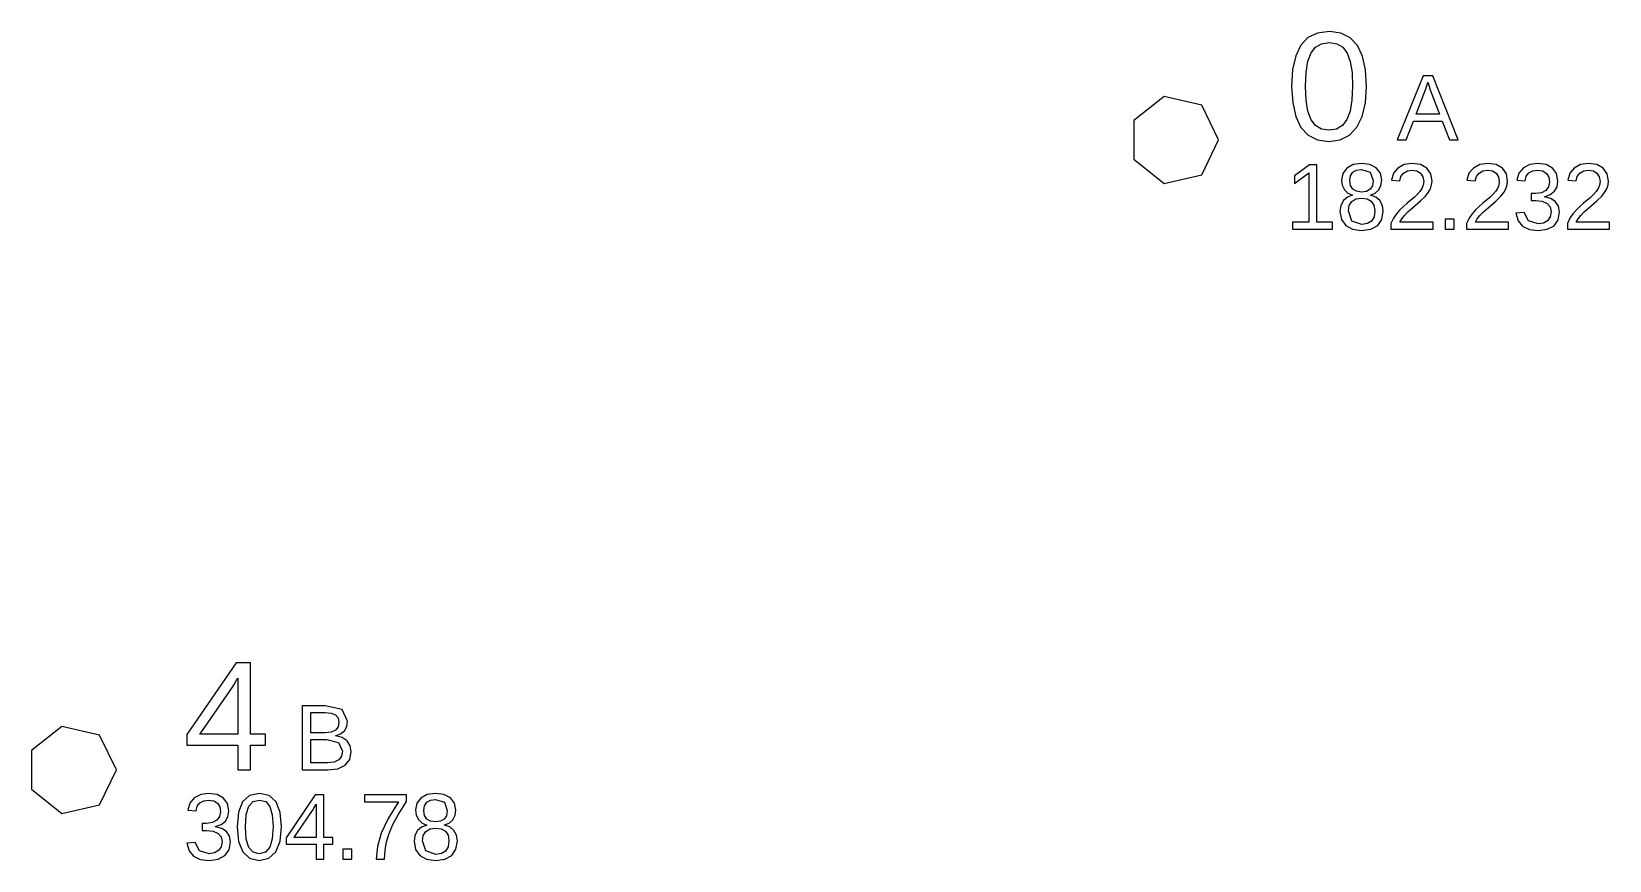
# Model space of a CAD drawing. Header units: metres. Extents: x 9 to 277, y -2 to 247.
# Drawn here: x 9 to 79.7, y 67.9 to 105.1 of the extents above; entities that cross this region are included whole.
import ezdxf

# ---------------------------------------------------------------- set-up
doc = ezdxf.new("R2010")
doc.units = ezdxf.units.M

msp = doc.modelspace()

# ---------------------------------------------------------------- linework, layer by layer
for p, q in [((66.2159, 104.821), (65.8928, 104.48)), ((66.6439, 105.026), (66.2159, 104.821)), ((67.1768, 105.095), (66.6439, 105.026)), ((67.6964, 105.026), (67.1768, 105.095)), ((68.1164, 104.818), (67.6964, 105.026)), ((68.4368, 104.473), (68.1164, 104.818)), ((65.8928, 104.48), (65.6673, 104.001)), ((66.2165, 103.768), (66.3548, 104.139)), ((66.3548, 104.139), (66.5573, 104.394)), ((66.5573, 104.394), (66.8313, 104.547)), ((66.8313, 104.547), (67.1768, 104.598)), ((67.1768, 104.598), (67.5137, 104.546)), ((67.5137, 104.546), (67.7804, 104.391)), ((67.7804, 104.391), (67.9768, 104.132)), ((67.9768, 104.132), (68.1118, 103.758)), ((68.6624, 103.992), (68.4368, 104.473)), ((65.5319, 103.385), (65.4868, 102.631)), ((65.6673, 104.001), (65.5319, 103.385)), ((66.1335, 103.265), (66.2165, 103.768)), ((68.1118, 103.758), (68.1928, 103.258)), ((68.7977, 103.378), (68.6624, 103.992)), ((68.8428, 102.631), (68.7977, 103.378)), ((65.4868, 102.631), (65.5332, 101.89)), ((66.1058, 102.631), (66.1335, 103.265)), ((66.1339, 102.012), (66.1058, 102.631)), ((68.2198, 102.631), (68.1915, 102.023)), ((68.1928, 103.258), (68.2198, 102.631)), ((68.7954, 101.894), (68.8428, 102.631)), ((71.3778, 103.111), (70.2208, 100.231)), ((71.8188, 103.111), (71.3778, 103.111)), ((71.5126, 102.569), (71.5928, 102.819)), ((71.5928, 102.819), (71.6468, 102.65)), ((71.6468, 102.65), (71.7031, 102.481)), ((72.9568, 100.231), (71.8188, 103.111)), ((59.7678, 102.181), (58.4109, 101.099)), ((61.4598, 101.794), (59.7678, 102.181)), ((65.5332, 101.89), (65.6726, 101.278)), ((66.2182, 101.515), (66.1339, 102.012)), ((68.1915, 102.023), (68.1065, 101.529)), ((68.653, 101.283), (68.7954, 101.894)), ((71.0648, 101.383), (71.4258, 102.327)), ((71.4258, 102.327), (71.5126, 102.569)), ((71.7031, 102.481), (72.1228, 101.383)), ((62.2128, 100.231), (61.4598, 101.794)), ((65.6726, 101.278), (65.9048, 100.795)), ((66.3588, 101.14), (66.2182, 101.515)), ((68.1065, 101.529), (67.9648, 101.15)), ((68.4158, 100.799), (68.653, 101.283)), ((72.1228, 101.383), (71.0648, 101.383)), ((58.4109, 101.099), (58.4109, 99.363)), ((65.9048, 100.795), (66.2296, 100.446)), ((66.5606, 100.878), (66.3588, 101.14)), ((66.8286, 100.72), (66.5606, 100.878)), ((67.1628, 100.668), (66.8286, 100.72)), ((67.495, 100.721), (67.1628, 100.668)), ((67.7624, 100.882), (67.495, 100.721)), ((67.9648, 101.15), (67.7624, 100.882)), ((68.086, 100.448), (68.4158, 100.799)), ((70.6228, 100.231), (70.9478, 101.08)), ((70.9478, 101.08), (72.2368, 101.08)), ((72.2368, 101.08), (72.5598, 100.231)), ((61.4598, 98.6671), (62.2128, 100.231)), ((66.2296, 100.446), (66.6466, 100.237)), ((66.6466, 100.237), (67.1558, 100.167)), ((67.1558, 100.167), (67.666, 100.237)), ((67.666, 100.237), (68.086, 100.448)), ((70.2208, 100.231), (70.6228, 100.231)), ((72.5598, 100.231), (72.9568, 100.231)), ((58.4109, 99.363), (59.7678, 98.2809)), ((66.2858, 99.1108), (65.6088, 98.6238)), ((66.6228, 99.1108), (66.2858, 99.1108)), ((66.6228, 96.5418), (66.6228, 99.1108)), ((68.2483, 99.1233), (67.9626, 98.9688)), ((68.6176, 99.1748), (68.2483, 99.1233)), ((68.9941, 99.1243), (68.6176, 99.1748)), ((69.2816, 98.9728), (68.9941, 99.1243)), ((70.5328, 99.124), (70.2473, 98.9718)), ((70.8893, 99.1748), (70.5328, 99.124)), ((71.2703, 99.123), (70.8893, 99.1748)), ((71.5513, 98.9678), (71.2703, 99.123)), ((73.9215, 99.124), (73.636, 98.9718)), ((74.278, 99.1748), (73.9215, 99.124)), ((74.659, 99.123), (74.278, 99.1748)), ((74.94, 98.9678), (74.659, 99.123)), ((76.1625, 99.1255), (75.8768, 98.9778)), ((76.5198, 99.1748), (76.1625, 99.1255)), ((76.9008, 99.1228), (76.5198, 99.1748)), ((77.1858, 98.9668), (76.9008, 99.1228)), ((78.441, 99.124), (78.1555, 98.9718)), ((78.7975, 99.1748), (78.441, 99.124)), ((79.1785, 99.123), (78.7975, 99.1748)), ((79.4595, 98.9678), (79.1785, 99.123)), ((59.7678, 98.2809), (61.4598, 98.6671)), ((65.6088, 98.2788), (66.2548, 98.7618)), ((65.6088, 98.6238), (65.6088, 98.2788)), ((66.2548, 98.7618), (66.2548, 96.5418)), ((67.7803, 98.7315), (67.7196, 98.4318)), ((67.7196, 98.4318), (67.7531, 98.1988)), ((67.9626, 98.9688), (67.7803, 98.7315)), ((68.0936, 98.4078), (68.1271, 98.624)), ((68.1281, 98.1873), (68.0936, 98.4078)), ((68.1271, 98.624), (68.2276, 98.7788)), ((68.2276, 98.7788), (68.3921, 98.8718)), ((68.3921, 98.8718), (68.6176, 98.9028)), ((68.6176, 98.9028), (69.0136, 98.779)), ((69.0136, 98.779), (69.1456, 98.4078)), ((69.1456, 98.4078), (69.1121, 98.1743)), ((69.4646, 98.736), (69.2816, 98.9728)), ((69.5256, 98.4278), (69.4646, 98.736)), ((69.4916, 98.1945), (69.5256, 98.4278)), ((70.0498, 98.7338), (69.9573, 98.4258)), ((69.9573, 98.4258), (70.3313, 98.3908)), ((70.2473, 98.9718), (70.0498, 98.7338)), ((70.3313, 98.3908), (70.3883, 98.5943)), ((70.3883, 98.5943), (70.5073, 98.7468)), ((70.5073, 98.7468), (70.6778, 98.842)), ((70.6778, 98.842), (70.8893, 98.8738)), ((70.8893, 98.8738), (71.1066, 98.8405)), ((71.1066, 98.8405), (71.2703, 98.7408)), ((71.2703, 98.7408), (71.3731, 98.5808)), ((71.3731, 98.5808), (71.4073, 98.3668)), ((71.4073, 98.3668), (71.3873, 98.1988)), ((71.7253, 98.717), (71.5513, 98.9678)), ((71.7833, 98.3788), (71.7253, 98.717)), ((71.7643, 98.2103), (71.7833, 98.3788)), ((73.4385, 98.7338), (73.346, 98.4258)), ((73.346, 98.4258), (73.72, 98.3908)), ((73.636, 98.9718), (73.4385, 98.7338)), ((73.72, 98.3908), (73.777, 98.5943)), ((73.777, 98.5943), (73.896, 98.7468)), ((73.896, 98.7468), (74.0665, 98.842)), ((74.0665, 98.842), (74.278, 98.8738)), ((74.278, 98.8738), (74.4953, 98.8405)), ((74.4953, 98.8405), (74.659, 98.7408)), ((74.659, 98.7408), (74.7618, 98.5808)), ((74.7618, 98.5808), (74.796, 98.3668)), ((74.796, 98.3668), (74.776, 98.1988)), ((75.114, 98.717), (74.94, 98.9678)), ((75.172, 98.3788), (75.114, 98.717)), ((75.153, 98.2103), (75.172, 98.3788)), ((75.6793, 98.742), (75.5868, 98.4288)), ((75.5868, 98.4288), (75.9548, 98.4008)), ((75.8768, 98.9778), (75.6793, 98.742)), ((75.9548, 98.4008), (76.0098, 98.6005)), ((76.0098, 98.6005), (76.1268, 98.7498)), ((76.1268, 98.7498), (76.2985, 98.8428)), ((76.2985, 98.8428), (76.5158, 98.8738)), ((76.5158, 98.8738), (76.7473, 98.8385)), ((76.7473, 98.8385), (76.9138, 98.7328)), ((76.9138, 98.7328), (77.0143, 98.5673)), ((77.0478, 98.3508), (77.0065, 98.1333)), ((77.0143, 98.5673), (77.0478, 98.3508)), ((77.3643, 98.7188), (77.1858, 98.9668)), ((77.4238, 98.3888), (77.3643, 98.7188)), ((77.3855, 98.1305), (77.4238, 98.3888)), ((77.958, 98.7338), (77.8655, 98.4258)), ((77.8655, 98.4258), (78.2395, 98.3908)), ((78.1555, 98.9718), (77.958, 98.7338)), ((78.2395, 98.3908), (78.2965, 98.5943)), ((78.2965, 98.5943), (78.4155, 98.7468)), ((78.4155, 98.7468), (78.586, 98.842)), ((78.586, 98.842), (78.7975, 98.8738)), ((78.7975, 98.8738), (79.0148, 98.8405)), ((79.0148, 98.8405), (79.1785, 98.7408)), ((79.1785, 98.7408), (79.2813, 98.5808)), ((79.2813, 98.5808), (79.3155, 98.3668)), ((79.3155, 98.3668), (79.2955, 98.1988)), ((79.6335, 98.717), (79.4595, 98.9678)), ((79.6915, 98.3788), (79.6335, 98.717)), ((79.6725, 98.2103), (79.6915, 98.3788)), ((67.7531, 98.1988), (67.8536, 97.9978)), ((67.9938, 97.668), (67.8116, 97.5098)), ((67.8536, 97.9978), (68.0128, 97.845)), ((68.2206, 97.7488), (67.9938, 97.668)), ((68.0128, 97.845), (68.2206, 97.7568)), ((68.2316, 98.0258), (68.1281, 98.1873)), ((68.2206, 97.7568), (68.2206, 97.7488)), ((68.3981, 97.9275), (68.2316, 98.0258)), ((68.6216, 97.8948), (68.3981, 97.9275)), ((68.8471, 97.925), (68.6216, 97.8948)), ((69.0116, 98.0158), (68.8471, 97.925)), ((69.1121, 98.1743), (69.0116, 98.0158)), ((69.0196, 97.7608), (69.2296, 97.8423)), ((69.0196, 97.7528), (69.0196, 97.7608)), ((69.2623, 97.6698), (69.0196, 97.7528)), ((69.2296, 97.8423), (69.3896, 97.9928)), ((69.4446, 97.5128), (69.2623, 97.6698)), ((69.3896, 97.9928), (69.4916, 98.1945)), ((70.9813, 97.6535), (70.6666, 97.3923)), ((71.1183, 97.7808), (70.9813, 97.6535)), ((71.2351, 97.9118), (71.1183, 97.7808)), ((71.3273, 98.0488), (71.2351, 97.9118)), ((71.2641, 97.4958), (71.4813, 97.7088)), ((71.3873, 98.1988), (71.3273, 98.0488)), ((71.4813, 97.7088), (71.6128, 97.8758)), ((71.6128, 97.8758), (71.7073, 98.0428)), ((71.7073, 98.0428), (71.7643, 98.2103)), ((74.37, 97.6535), (74.0553, 97.3923)), ((74.507, 97.7808), (74.37, 97.6535)), ((74.6238, 97.9118), (74.507, 97.7808)), ((74.716, 98.0488), (74.6238, 97.9118)), ((74.6528, 97.4958), (74.87, 97.7088)), ((74.776, 98.1988), (74.716, 98.0488)), ((74.87, 97.7088), (75.0015, 97.8758)), ((75.0015, 97.8758), (75.096, 98.0428)), ((75.096, 98.0428), (75.153, 98.2103)), ((76.4198, 97.8308), (76.2218, 97.8308)), ((76.2218, 97.8308), (76.2218, 97.5138)), ((76.685, 97.8653), (76.4198, 97.8308)), ((76.8828, 97.9688), (76.685, 97.8653)), ((76.8268, 97.6848), (77.0833, 97.7765)), ((76.8268, 97.6768), (76.8268, 97.6848)), ((77.1113, 97.605), (76.8268, 97.6768)), ((77.0065, 98.1333), (76.8828, 97.9688)), ((77.0833, 97.7765), (77.2708, 97.9258)), ((77.2708, 97.9258), (77.3855, 98.1305)), ((78.8895, 97.6535), (78.5748, 97.3923)), ((79.0265, 97.7808), (78.8895, 97.6535)), ((79.1433, 97.9118), (79.0265, 97.7808)), ((79.2355, 98.0488), (79.1433, 97.9118)), ((79.1723, 97.4958), (79.3895, 97.7088)), ((79.2955, 98.1988), (79.2355, 98.0488)), ((79.3895, 97.7088), (79.521, 97.8758)), ((79.521, 97.8758), (79.6155, 98.0428)), ((79.6155, 98.0428), (79.6725, 98.2103)), ((67.6923, 97.2908), (67.6526, 97.0258)), ((67.6526, 97.0258), (67.7171, 96.6608)), ((67.8116, 97.5098), (67.6923, 97.2908)), ((68.0306, 97.0548), (68.0693, 97.2905)), ((68.1803, 96.5943), (68.0306, 97.0548)), ((68.0693, 97.2905), (68.1856, 97.4698)), ((68.1856, 97.4698), (68.3716, 97.583)), ((68.3716, 97.583), (68.6176, 97.6208)), ((68.6176, 97.6208), (68.8698, 97.5855)), ((68.8698, 97.5855), (69.0586, 97.4798)), ((69.0586, 97.4798), (69.1771, 97.3058)), ((69.1771, 97.3058), (69.2166, 97.0638)), ((69.2166, 97.0638), (69.1803, 96.7828)), ((69.5586, 97.2955), (69.4446, 97.5128)), ((69.5338, 96.6668), (69.5966, 97.0298)), ((69.5966, 97.0298), (69.5586, 97.2955)), ((70.3438, 97.0898), (70.1913, 96.9138)), ((70.5033, 97.2478), (70.3438, 97.0898)), ((70.6666, 97.3923), (70.5033, 97.2478)), ((70.5403, 96.8418), (70.7013, 97.007)), ((70.7013, 97.007), (70.9103, 97.1908)), ((70.9103, 97.1908), (71.2641, 97.4958)), ((73.7325, 97.0898), (73.58, 96.9138)), ((73.892, 97.2478), (73.7325, 97.0898)), ((74.0553, 97.3923), (73.892, 97.2478)), ((73.929, 96.8418), (74.09, 97.007)), ((74.09, 97.007), (74.299, 97.1908)), ((74.299, 97.1908), (74.6528, 97.4958)), ((75.9168, 96.9778), (75.5388, 96.9428)), ((75.5388, 96.9428), (75.6398, 96.6058)), ((76.108, 96.5968), (75.9168, 96.9778)), ((76.2218, 97.5138), (76.4278, 97.5138)), ((76.4278, 97.5138), (76.7253, 97.4808)), ((76.7253, 97.4808), (76.9438, 97.3818)), ((76.9438, 97.3818), (77.078, 97.224)), ((77.078, 97.224), (77.1228, 97.0148)), ((77.1228, 97.0148), (77.0835, 96.7773)), ((77.3248, 97.4598), (77.1113, 97.605)), ((77.4583, 97.2545), (77.3248, 97.4598)), ((77.44, 96.6488), (77.5028, 97.0028)), ((77.5028, 97.0028), (77.4583, 97.2545)), ((78.252, 97.0898), (78.0995, 96.9138)), ((78.4115, 97.2478), (78.252, 97.0898)), ((78.5748, 97.3923), (78.4115, 97.2478)), ((78.4485, 96.8418), (78.6095, 97.007)), ((78.6095, 97.007), (78.8185, 97.1908)), ((78.8185, 97.1908), (79.1723, 97.4958)), ((66.2548, 96.5418), (65.5258, 96.5418)), ((65.5258, 96.5418), (65.5258, 96.2308)), ((65.5258, 96.2308), (67.3188, 96.2308)), ((67.3188, 96.5418), (66.6228, 96.5418)), ((67.3188, 96.2308), (67.3188, 96.5418)), ((67.7171, 96.6608), (67.9106, 96.3898)), ((67.9106, 96.3898), (68.2183, 96.2225)), ((68.6296, 96.4408), (68.1803, 96.5943)), ((68.8886, 96.478), (68.6296, 96.4408)), ((69.0716, 96.5898), (68.8886, 96.478)), ((69.0401, 96.2235), (69.3456, 96.3938)), ((69.1803, 96.7828), (69.0716, 96.5898)), ((69.3456, 96.3938), (69.5338, 96.6668)), ((70.0546, 96.7155), (69.9403, 96.4888)), ((69.9403, 96.4888), (69.9403, 96.2308)), ((69.9403, 96.2308), (71.8283, 96.2308)), ((70.1913, 96.9138), (70.0546, 96.7155)), ((70.3423, 96.5418), (70.4223, 96.6888)), ((71.8283, 96.5418), (70.3423, 96.5418)), ((70.4223, 96.6888), (70.5403, 96.8418)), ((71.8283, 96.2308), (71.8283, 96.5418)), ((72.7671, 96.6788), (72.3711, 96.6788)), ((72.3711, 96.6788), (72.3711, 96.2308)), ((72.3711, 96.2308), (72.7671, 96.2308)), ((72.7671, 96.2308), (72.7671, 96.6788)), ((73.4433, 96.7155), (73.329, 96.4888)), ((73.329, 96.4888), (73.329, 96.2308)), ((73.329, 96.2308), (75.217, 96.2308)), ((73.58, 96.9138), (73.4433, 96.7155)), ((73.731, 96.5418), (73.811, 96.6888)), ((75.217, 96.5418), (73.731, 96.5418)), ((73.811, 96.6888), (73.929, 96.8418)), ((75.217, 96.2308), (75.217, 96.5418)), ((75.6398, 96.6058), (75.8448, 96.3628)), ((75.8448, 96.3628), (76.1465, 96.2158)), ((76.5358, 96.4698), (76.108, 96.5968)), ((76.7803, 96.504), (76.5358, 96.4698)), ((76.9658, 96.6068), (76.7803, 96.504)), ((76.9473, 96.2213), (77.2518, 96.3848)), ((77.0835, 96.7773), (76.9658, 96.6068)), ((77.2518, 96.3848), (77.44, 96.6488)), ((77.9628, 96.7155), (77.8485, 96.4888)), ((77.8485, 96.4888), (77.8485, 96.2308)), ((77.8485, 96.2308), (79.7365, 96.2308)), ((78.0995, 96.9138), (77.9628, 96.7155)), ((78.2505, 96.5418), (78.3305, 96.6888)), ((79.7365, 96.5418), (78.2505, 96.5418)), ((78.3305, 96.6888), (78.4485, 96.8418)), ((79.7365, 96.2308), (79.7365, 96.5418)), ((68.2183, 96.2225), (68.6256, 96.1668)), ((68.6256, 96.1668), (69.0401, 96.2235)), ((76.1465, 96.2158), (76.5358, 96.1668)), ((76.5358, 96.1668), (76.9473, 96.2213)), ((18.1569, 76.7672), (15.9459, 73.5562)), ((18.8049, 76.7672), (18.1569, 76.7672)), ((18.8049, 73.5672), (18.8049, 76.7672)), ((17.9949, 75.6752), (18.0298, 75.7283)), ((18.0298, 75.7283), (18.0744, 75.8023)), ((18.0744, 75.8023), (18.1797, 75.9877)), ((18.1797, 75.9877), (18.212, 76.0474)), ((18.212, 76.0474), (18.2259, 76.0762)), ((18.2259, 76.0762), (18.2259, 73.5672)), ((16.7529, 73.8842), (17.9949, 75.6752)), ((22.1549, 74.8472), (21.1229, 74.8472)), ((21.1229, 74.8472), (21.1229, 71.9672)), ((21.5109, 73.6312), (21.5109, 74.5362)), ((21.5109, 74.5362), (22.1549, 74.5362)), ((22.9041, 74.6737), (22.1549, 74.8472)), ((22.1549, 74.5362), (22.4159, 74.5112)), ((22.4159, 74.5112), (22.6069, 74.4362)), ((22.6069, 74.4362), (22.7246, 74.3042)), ((22.7246, 74.3042), (22.7639, 74.1062)), ((23.1539, 74.1532), (22.9041, 74.6737)), ((10.3398, 73.917), (8.98296, 72.8349)), ((12.0319, 73.5308), (10.3398, 73.917)), ((16.5119, 73.5672), (16.5669, 73.6342)), ((16.5669, 73.6342), (16.7529, 73.8842)), ((22.1549, 73.6312), (21.5109, 73.6312)), ((22.4221, 73.6602), (22.1549, 73.6312)), ((22.6119, 73.7472), (22.4221, 73.6602)), ((22.7259, 73.8954), (22.6119, 73.7472)), ((22.7639, 74.1062), (22.7259, 73.8954)), ((22.8429, 73.5824), (23.0129, 73.7262)), ((23.0129, 73.7262), (23.1186, 73.9194)), ((23.1186, 73.9194), (23.1539, 74.1532)), ((12.7849, 71.9672), (12.0319, 73.5308)), ((15.9459, 73.5562), (15.9459, 73.0832)), ((15.9459, 73.0832), (18.2259, 73.0832)), ((18.2259, 73.5672), (16.5119, 73.5672)), ((18.2259, 73.0832), (18.2259, 71.9672)), ((19.4789, 73.5672), (18.8049, 73.5672)), ((18.8049, 73.0832), (19.4789, 73.0832)), ((18.8049, 71.9672), (18.8049, 73.0832)), ((19.4789, 73.0832), (19.4789, 73.5672)), ((21.5109, 72.2782), (21.5109, 73.3282)), ((21.5109, 73.3282), (22.2249, 73.3282)), ((22.2249, 73.3282), (22.7514, 73.1994)), ((22.6149, 73.4952), (22.8429, 73.5824)), ((22.9141, 73.4167), (22.6149, 73.4952)), ((22.7514, 73.1994), (22.9269, 72.8132)), ((23.1359, 73.2632), (22.9141, 73.4167)), ((23.2731, 73.0482), (23.1359, 73.2632)), ((23.3189, 72.7832), (23.2731, 73.0482)), ((8.98296, 72.8349), (8.98296, 71.0994)), ((22.2549, 72.2782), (21.5109, 72.2782)), ((22.5581, 72.3117), (22.2549, 72.2782)), ((22.7659, 72.4122), (22.5581, 72.3117)), ((22.7129, 72.0209), (23.0429, 72.1822)), ((22.8866, 72.5799), (22.7659, 72.4122)), ((22.9269, 72.8132), (22.8866, 72.5799)), ((23.0429, 72.1822), (23.2499, 72.4399)), ((23.2499, 72.4399), (23.3189, 72.7832)), ((12.0319, 70.4035), (12.7849, 71.9672)), ((18.2259, 71.9672), (18.8049, 71.9672)), ((21.1229, 71.9672), (22.2749, 71.9672)), ((22.2749, 71.9672), (22.7129, 72.0209)), ((8.98296, 71.0994), (10.3398, 70.0173)), ((16.5666, 70.8619), (16.2809, 70.7142)), ((16.9239, 70.9112), (16.5666, 70.8619)), ((17.3049, 70.8592), (16.9239, 70.9112)), ((17.5899, 70.7032), (17.3049, 70.8592)), ((18.7551, 70.8172), (18.4456, 70.5352)), ((19.2036, 70.9112), (18.7551, 70.8172)), ((19.6414, 70.8162), (19.2036, 70.9112)), ((19.9466, 70.5312), (19.6414, 70.8162)), ((21.7044, 70.8472), (20.3994, 68.9232)), ((22.0864, 70.8472), (21.7044, 70.8472)), ((22.0864, 68.9272), (22.0864, 70.8472)), ((25.7891, 70.8472), (23.9051, 70.8472)), ((23.9051, 70.8472), (23.9051, 70.5362)), ((25.7891, 70.5502), (25.7891, 70.8472)), ((26.7286, 70.8597), (26.4428, 70.7052)), ((27.0978, 70.9112), (26.7286, 70.8597)), ((27.4743, 70.8607), (27.0978, 70.9112)), ((27.7618, 70.7092), (27.4743, 70.8607)), ((10.3398, 70.0173), (12.0319, 70.4035)), ((16.0834, 70.4784), (15.9909, 70.1652)), ((15.9909, 70.1652), (16.3589, 70.1372)), ((16.2809, 70.7142), (16.0834, 70.4784)), ((16.3589, 70.1372), (16.4139, 70.3369)), ((16.4139, 70.3369), (16.5309, 70.4862)), ((16.5309, 70.4862), (16.7026, 70.5792)), ((16.7026, 70.5792), (16.9199, 70.6102)), ((16.9199, 70.6102), (17.1514, 70.5749)), ((17.1514, 70.5749), (17.3179, 70.4692)), ((17.3179, 70.4692), (17.4184, 70.3037)), ((17.4519, 70.0872), (17.4106, 69.8697)), ((17.4184, 70.3037), (17.4519, 70.0872)), ((17.7684, 70.4552), (17.5899, 70.7032)), ((17.8279, 70.1252), (17.7684, 70.4552)), ((17.7896, 69.8669), (17.8279, 70.1252)), ((18.2664, 70.0657), (18.2066, 69.4072)), ((18.4456, 70.5352), (18.2664, 70.0657)), ((18.6121, 69.9604), (18.7216, 70.3322)), ((18.7216, 70.3322), (18.9156, 70.5437)), ((18.9156, 70.5437), (19.2036, 70.6142)), ((19.2036, 70.6142), (19.4836, 70.5427)), ((19.4836, 70.5427), (19.6716, 70.3282)), ((19.6716, 70.3282), (19.7789, 69.9554)), ((20.1266, 70.0607), (19.9466, 70.5312)), ((20.1866, 69.4072), (20.1266, 70.0607)), ((20.8784, 69.1172), (21.6054, 70.1942)), ((21.6054, 70.1942), (21.6379, 70.2472)), ((21.6379, 70.2472), (21.7242, 70.4024)), ((21.7242, 70.4024), (21.7404, 70.4352)), ((21.7404, 70.4352), (21.7404, 68.9272)), ((23.9051, 70.5362), (25.4361, 70.5362)), ((25.4361, 70.5362), (24.9716, 69.7864)), ((25.4171, 69.9482), (25.7891, 70.5502)), ((26.2606, 70.4679), (26.1998, 70.1682)), ((26.1998, 70.1682), (26.2333, 69.9352)), ((26.4428, 70.7052), (26.2606, 70.4679)), ((26.5738, 70.1442), (26.6073, 70.3604)), ((26.6083, 69.9237), (26.5738, 70.1442)), ((26.6073, 70.3604), (26.7078, 70.5152)), ((26.7078, 70.5152), (26.8723, 70.6082)), ((26.8723, 70.6082), (27.0978, 70.6392)), ((27.0978, 70.6392), (27.4938, 70.5154)), ((27.4938, 70.5154), (27.6258, 70.1442)), ((27.6258, 70.1442), (27.5923, 69.9107)), ((27.9448, 70.4724), (27.7618, 70.7092)), ((28.0058, 70.1642), (27.9448, 70.4724)), ((27.9718, 69.9309), (28.0058, 70.1642)), ((16.8239, 69.5672), (16.6259, 69.5672)), ((16.6259, 69.5672), (16.6259, 69.2502)), ((17.0891, 69.6017), (16.8239, 69.5672)), ((17.2869, 69.7052), (17.0891, 69.6017)), ((17.2309, 69.4212), (17.4874, 69.5129)), ((17.2309, 69.4132), (17.2309, 69.4212)), ((17.5154, 69.3414), (17.2309, 69.4132)), ((17.4106, 69.8697), (17.2869, 69.7052)), ((17.4874, 69.5129), (17.6749, 69.6622)), ((17.7289, 69.1962), (17.5154, 69.3414)), ((17.6749, 69.6622), (17.7896, 69.8669)), ((18.2066, 69.4072), (18.2681, 68.7592)), ((18.5756, 69.4072), (18.6121, 69.9604)), ((18.6126, 68.8659), (18.5756, 69.4072)), ((19.8146, 69.4072), (19.7771, 68.8734)), ((19.7789, 69.9554), (19.8146, 69.4072)), ((20.1236, 68.7617), (20.1866, 69.4072)), ((24.9716, 69.7864), (24.6621, 69.1292)), ((25.0156, 69.1127), (25.1731, 69.4922)), ((25.1731, 69.4922), (25.4171, 69.9482)), ((26.2333, 69.9352), (26.3338, 69.7342)), ((26.4741, 69.4044), (26.2918, 69.2462)), ((26.3338, 69.7342), (26.4931, 69.5814)), ((26.7008, 69.4852), (26.4741, 69.4044)), ((26.4931, 69.5814), (26.7008, 69.4932)), ((26.7118, 69.7622), (26.6083, 69.9237)), ((26.7008, 69.4932), (26.7008, 69.4852)), ((26.8783, 69.6639), (26.7118, 69.7622)), ((26.8518, 69.3194), (27.0978, 69.3572)), ((27.1018, 69.6312), (26.8783, 69.6639)), ((27.0978, 69.3572), (27.3501, 69.3219)), ((27.3273, 69.6614), (27.1018, 69.6312)), ((27.4918, 69.7522), (27.3273, 69.6614)), ((27.5923, 69.9107), (27.4918, 69.7522)), ((27.4998, 69.4972), (27.7098, 69.5787)), ((27.4998, 69.4892), (27.4998, 69.4972)), ((27.7426, 69.4062), (27.4998, 69.4892)), ((27.7098, 69.5787), (27.8698, 69.7292)), ((27.9248, 69.2492), (27.7426, 69.4062)), ((27.8698, 69.7292), (27.9718, 69.9309)), ((16.3209, 68.7142), (15.9429, 68.6792)), ((15.9429, 68.6792), (16.0439, 68.3422)), ((16.5121, 68.3332), (16.3209, 68.7142)), ((16.6259, 69.2502), (16.8319, 69.2502)), ((16.8319, 69.2502), (17.1294, 69.2172)), ((17.1294, 69.2172), (17.3479, 69.1182)), ((17.3479, 69.1182), (17.4821, 68.9604)), ((17.4821, 68.9604), (17.5269, 68.7512)), ((17.5269, 68.7512), (17.4876, 68.5137)), ((17.8624, 68.9909), (17.7289, 69.1962)), ((17.8441, 68.3852), (17.9069, 68.7392)), ((17.9069, 68.7392), (17.8624, 68.9909)), ((18.2681, 68.7592), (18.4526, 68.2872)), ((18.7236, 68.4922), (18.6126, 68.8659)), ((19.7771, 68.8734), (19.6646, 68.4982)), ((19.9346, 68.2892), (20.1236, 68.7617)), ((20.3994, 68.9232), (20.3994, 68.6392)), ((20.3994, 68.6392), (21.7404, 68.6392)), ((20.7374, 68.9272), (20.7694, 68.9672)), ((21.7404, 68.9272), (20.7374, 68.9272)), ((20.7694, 68.9672), (20.8784, 69.1172)), ((21.7404, 68.6392), (21.7404, 67.9672)), ((22.4884, 68.9272), (22.0864, 68.9272)), ((22.0864, 68.6392), (22.4884, 68.6392)), ((22.0864, 67.9672), (22.0864, 68.6392)), ((22.4884, 68.6392), (22.4884, 68.9272)), ((24.6621, 69.1292), (24.4888, 68.5337)), ((24.8356, 68.3594), (24.9031, 68.7382)), ((24.9031, 68.7382), (25.0156, 69.1127)), ((26.1726, 69.0272), (26.1328, 68.7622)), ((26.1328, 68.7622), (26.1973, 68.3972)), ((26.2918, 69.2462), (26.1726, 69.0272)), ((26.5108, 68.7912), (26.5496, 69.0269)), ((26.6606, 68.3307), (26.5108, 68.7912)), ((26.5496, 69.0269), (26.6658, 69.2062)), ((26.6658, 69.2062), (26.8518, 69.3194)), ((27.3501, 69.3219), (27.5388, 69.2162)), ((27.5388, 69.2162), (27.6573, 69.0422)), ((27.6573, 69.0422), (27.6968, 68.8002)), ((27.6968, 68.8002), (27.6606, 68.5192)), ((28.0388, 69.0319), (27.9248, 69.2492)), ((28.0141, 68.4032), (28.0768, 68.7662)), ((28.0768, 68.7662), (28.0388, 69.0319)), ((16.0439, 68.3422), (16.2489, 68.0992)), ((16.2489, 68.0992), (16.5506, 67.9522)), ((16.9399, 68.2062), (16.5121, 68.3332)), ((16.5506, 67.9522), (16.9399, 67.9032)), ((17.1844, 68.2404), (16.9399, 68.2062)), ((16.9399, 67.9032), (17.3514, 67.9577)), ((17.3699, 68.3432), (17.1844, 68.2404)), ((17.3514, 67.9577), (17.6559, 68.1212)), ((17.4876, 68.5137), (17.3699, 68.3432)), ((17.6559, 68.1212), (17.8441, 68.3852)), ((18.4526, 68.2872), (18.7609, 67.9992)), ((18.9159, 68.2747), (18.7236, 68.4922)), ((18.7609, 67.9992), (19.1916, 67.9032)), ((19.1946, 68.2022), (18.9159, 68.2747)), ((19.1916, 67.9032), (19.6229, 67.9997)), ((19.4726, 68.2762), (19.1946, 68.2022)), ((19.6646, 68.4982), (19.4726, 68.2762)), ((19.6229, 67.9997), (19.9346, 68.2892)), ((21.7404, 67.9672), (22.0864, 67.9672)), ((23.3392, 68.4152), (22.9432, 68.4152)), ((22.9432, 68.4152), (22.9432, 67.9672)), ((22.9432, 67.9672), (23.3392, 67.9672)), ((23.3392, 67.9672), (23.3392, 68.4152)), ((24.4888, 68.5337), (24.4311, 67.9672)), ((24.4311, 67.9672), (24.8131, 67.9672)), ((24.8131, 67.9672), (24.8356, 68.3594)), ((26.1973, 68.3972), (26.3908, 68.1262)), ((26.3908, 68.1262), (26.6986, 67.9589)), ((27.1098, 68.1772), (26.6606, 68.3307)), ((26.6986, 67.9589), (27.1059, 67.9032)), ((27.1059, 67.9032), (27.5203, 67.9599)), ((27.3688, 68.2144), (27.1098, 68.1772)), ((27.5518, 68.3262), (27.3688, 68.2144)), ((27.5203, 67.9599), (27.8258, 68.1302)), ((27.6606, 68.5192), (27.5518, 68.3262)), ((27.8258, 68.1302), (28.0141, 68.4032))]:
    msp.add_line(p, q)

doc.saveas('drawing.dxf')
